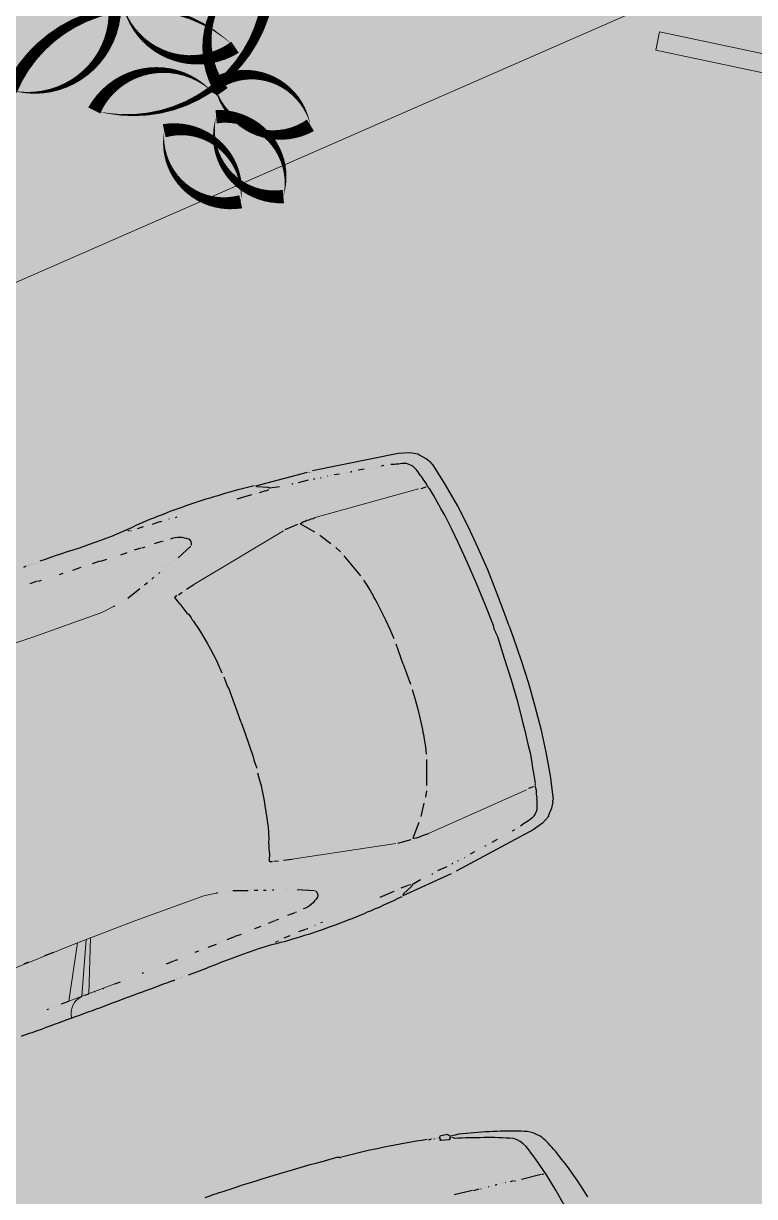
# Model space of a CAD drawing. Header units: metres. Extents: x -45 to 1930, y -347 to 488.
# Drawn here: x 285.501 to 288.226, y -13.645 to -9.276 of the extents above; entities that cross this region are included whole.
import ezdxf

# ---------------------------------------------------------------- set-up
doc = ezdxf.new("R2010")
doc.units = ezdxf.units.M
doc.layers.add('srafa pozemek', color=60, linetype='Continuous')
doc.layers.add('zariz.predmety', color=203, linetype='Continuous')

# ---------------------------------------------------------------- blocks, each defined once
blk = doc.blocks.new('BMW3-PUD')
at = {"lineweight": 0}
for p, q in [((3.3491, 0.5435), (3.7319, 0.6186)), ((3.8595, 0.6254), (4.2578, 0.5956)), ((2.3861, -0.7602), (2.4905, -0.5663)), ((2.4387, -0.7593), (2.5245, -0.5656)), ((2.4664, -0.7589), (2.5425, -0.5652)), ((3.3491, -0.5435), (3.7319, -0.6186)), ((3.8595, -0.6254), (4.2578, -0.5956)), ((2.5694, -0.7572), (2.3861, -0.7602))]:
    blk.add_line(p, q, dxfattribs=at)
for points in [[(2.7751, 0.8182), (2.7781, 0.819), (2.7804, 0.819), (2.7826, 0.819), (2.7849, 0.8191)], [(2.7924, 0.8169), (2.7924, 0.8169)], [(2.7984, 0.8192), (2.7984, 0.8192)], [(2.7984, 0.8162), (2.7984, 0.8162)], [(2.8059, 0.8186), (2.8059, 0.8186)], [(2.8119, 0.8194), (2.8119, 0.8194)], [(2.8127, 0.8164), (2.8127, 0.8164)], [(2.8224, 0.8158), (2.8224, 0.8158)], [(3.686, 0.8133), (3.6702, 0.8146), (3.6552, 0.8167), (3.6394, 0.818), (3.6236, 0.8193), (3.6086, 0.8206), (3.5928, 0.8219), (3.577, 0.8225), (3.5612, 0.8238), (3.5455, 0.8244), (3.5304, 0.8257), (3.5146, 0.8263), (3.4989, 0.8268), (3.4831, 0.8274), (3.4673, 0.828), (3.4516, 0.8285), (3.4365, 0.8284), (3.4208, 0.8289), (3.405, 0.8287), (3.3892, 0.8285), (3.3734, 0.8291), (3.3577, 0.8289), (3.3419, 0.828), (3.3269, 0.8278), (3.3111, 0.8276), (3.2954, 0.8267), (3.2796, 0.8265), (3.2639, 0.8255), (3.2489, 0.8246), (3.2331, 0.8236), (3.2173, 0.8227), (3.2024, 0.821), (3.1866, 0.8201), (3.1648, 0.8183), (3.1431, 0.8166), (3.1213, 0.8156), (3.0988, 0.8153), (3.077, 0.815), (3.0552, 0.8148), (3.0334, 0.8153), (3.0117, 0.815), (2.9899, 0.8155), (2.9681, 0.816), (2.9463, 0.8172), (2.9246, 0.8177), (2.9028, 0.8182), (2.881, 0.8187), (2.86, 0.8185), (2.8382, 0.8189)], [(3.1904, 0.8127), (3.1897, 0.8134), (3.1889, 0.8134), (3.1874, 0.8141), (3.1866, 0.8149)], [(3.195, 0.8119), (3.195, 0.8119), (3.1964, 0.812), (3.1972, 0.812), (3.1979, 0.812)], [(3.2446, 0.8088), (3.2205, 0.81)], [(3.3076, 0.8065), (3.2791, 0.8062)], [(3.3107, 0.8058), (3.3121, 0.8058), (3.3136, 0.8058), (3.3144, 0.8059), (3.3167, 0.8059)], [(3.3452, 0.804), (3.3452, 0.804), (3.346, 0.804), (3.346, 0.804), (3.346, 0.804)], [(3.3693, 0.802), (3.376, 0.8021)], [(3.4174, 0.7988), (3.4174, 0.7988)], [(3.6653, 0.7845), (3.6082, 0.7884)], [(3.7728, 0.7775), (3.7374, 0.7846), (3.7367, 0.7854), (3.7359, 0.7869), (3.7344, 0.7876), (3.7329, 0.7891), (3.6951, 0.8051), (3.6944, 0.8059), (3.6936, 0.8074), (3.6921, 0.8089), (3.692, 0.8111), (3.8897, 0.794)], [(3.8965, 0.791), (3.8965, 0.791), (3.8965, 0.791), (3.8958, 0.791), (3.8958, 0.791), (3.8958, 0.791), (3.8965, 0.791), (3.8965, 0.791), (3.8965, 0.791)], [(3.9033, 0.7896), (3.9033, 0.7896)], [(4.4034, 0), (4.4032, 0.0469), (4.4022, 0.1355), (4.3989, 0.2241), (4.3933, 0.3126), (4.3855, 0.4004), (4.374, 0.4881), (4.3586, 0.5758), (4.3388, 0.6634), (4.3373, 0.6649), (4.3358, 0.6671), (4.335, 0.6694), (4.335, 0.6709), (4.3227, 0.6917), (4.3037, 0.7125), (4.3029, 0.714), (4.3022, 0.7148), (4.3021, 0.7163), (4.3014, 0.717), (4.2727, 0.7325), (4.2312, 0.7447), (3.9093, 0.7919)], [(2.8044, 0.7517), (2.7744, 0.7521)], [(2.8082, 0.7503), (2.821, 0.7504)], [(2.8908, 0.7475), (2.9059, 0.7477)], [(2.9434, 0.7459), (2.9757, 0.7463)], [(2.9825, 0.7456), (2.9825, 0.7456)], [(3.0486, 0.7434), (3.0186, 0.7438)], [(3.6699, 0.7831), (3.6699, 0.7831)], [(3.6856, 0.7832), (3.6856, 0.7832)], [(3.7187, 0.7814), (3.6939, 0.7818)], [(3.7217, 0.7799), (3.7329, 0.7816)], [(3.7773, 0.7768), (3.7773, 0.7768)], [(3.8202, 0.7721), (3.8209, 0.7721), (3.8217, 0.7721), (3.8224, 0.7721), (3.8239, 0.7721)], [(3.8315, 0.77), (3.8315, 0.77)], [(3.8818, 0.7646), (3.8442, 0.7679)], [(3.9067, 0.7604), (3.9059, 0.7603), (3.9044, 0.7611), (3.9036, 0.7618), (3.9021, 0.7618)], [(3.9277, 0.7576), (3.9277, 0.7576), (3.9285, 0.7576), (3.93, 0.7576), (3.9307, 0.7577)], [(3.9382, 0.757), (3.9382, 0.757)], [(3.9555, 0.7549), (3.9555, 0.7549), (3.9563, 0.7549), (3.957, 0.755), (3.957, 0.755)], [(3.9653, 0.7528), (3.9653, 0.7528)], [(3.9984, 0.7472), (3.9796, 0.7507)], [(4.0029, 0.7458), (4.0029, 0.7458)], [(3.0523, 0.7419), (3.0764, 0.7422)], [(3.1312, 0.7391), (3.156, 0.7394)], [(3.2101, 0.7378), (3.1838, 0.7382)], [(3.2146, 0.7363), (3.2266, 0.7365)], [(3.2905, 0.7342), (3.2612, 0.7354)], [(3.295, 0.7335), (3.295, 0.7335), (3.2957, 0.7336), (3.2965, 0.7336), (3.2965, 0.7336)], [(3.391, 0.6844), (3.3931, 0.6904), (3.3938, 0.6972), (3.393, 0.7032), (3.3892, 0.7084), (3.3823, 0.7136), (3.3748, 0.718), (3.3672, 0.7224), (3.3597, 0.726), (3.3514, 0.729), (3.3423, 0.7304), (3.3341, 0.7317), (3.3251, 0.7316)], [(4.0285, 0.7423), (4.0285, 0.7423)], [(4.0413, 0.7402), (4.0428, 0.7402), (4.0435, 0.7402), (4.0451, 0.7402), (4.0458, 0.7402)], [(4.0526, 0.7396), (4.0526, 0.7396)], [(4.0924, 0.7333), (4.0699, 0.7368)], [(4.1165, 0.7291), (4.1165, 0.7291)], [(4.1376, 0.7248), (4.1376, 0.7248)], [(4.1489, 0.7227), (4.1489, 0.7227)], [(4.1654, 0.7207), (4.1564, 0.7221)], [(4.1699, 0.72), (4.1699, 0.72)], [(4.1775, 0.7178), (4.1775, 0.7178)], [(4.3475, 0), (4.3474, 0.005), (4.3495, 0.0215), (4.3462, 0.1056), (4.343, 0.1904), (4.3375, 0.2744), (4.3297, 0.3577), (4.3271, 0.3862), (4.3238, 0.4147), (4.3204, 0.4424), (4.3171, 0.4702), (4.3123, 0.4986), (4.3074, 0.5264), (4.3026, 0.5541), (4.297, 0.5826), (4.2955, 0.5848), (4.2947, 0.5878), (4.2939, 0.59), (4.2924, 0.5923), (4.2922, 0.6028), (4.2899, 0.6133), (4.2867, 0.6237), (4.2843, 0.635), (4.282, 0.6402), (4.2805, 0.6462), (4.2789, 0.6522), (4.2773, 0.6574), (4.275, 0.6641), (4.2727, 0.6701), (4.2703, 0.6761), (4.2665, 0.6821), (4.2627, 0.6865), (4.2581, 0.691), (4.2528, 0.6954), (4.2476, 0.6991), (4.2408, 0.702), (4.2332, 0.7042), (4.2257, 0.7064), (4.2189, 0.7078), (4.2114, 0.7099), (4.2046, 0.7114), (4.1978, 0.7135), (4.1918, 0.7157)], [(4.2969, 0.7155), (4.2969, 0.7155)], [(3.3207, 0.6558), (3.3207, 0.6558)], [(3.3282, 0.6566), (3.3872, 0.6813)], [(3.3369, 0.6807), (3.3369, 0.6807)], [(3.2033, 0.6123), (3.2033, 0.6123)], [(3.2093, 0.6154), (3.219, 0.6193)], [(3.2347, 0.6247), (3.2347, 0.6247)], [(3.2415, 0.6263), (3.2422, 0.6263), (3.243, 0.627), (3.2437, 0.6278), (3.2452, 0.6278)], [(3.2512, 0.6294), (3.2512, 0.6294)], [(3.2622, 0.6475), (3.2622, 0.6475)], [(3.2655, 0.6236), (3.2655, 0.6236)], [(3.2781, 0.6395), (3.2781, 0.6395)], [(3.2886, 0.6434), (3.2886, 0.6434)], [(3.2945, 0.6457), (3.2945, 0.6457)], [(3.3043, 0.6488), (3.3043, 0.6488)], [(3.6922, 0.6129), (3.6922, 0.6129)], [(3.7319, 0.6186), (3.7319, 0.6186)], [(3.7394, 0.6209), (3.7911, 0.6238)], [(3.8398, 0.5749), (3.7987, 0.6217), (3.8047, 0.624), (3.8121, 0.6256), (3.8196, 0.6257), (3.8272, 0.6257), (3.8354, 0.6251), (3.8437, 0.6252), (3.852, 0.6246), (3.8595, 0.6254)], [(3.0724, 0.5709), (3.0724, 0.5709)], [(3.1016, 0.5788), (3.1555, 0.5975)], [(3.1388, 0.6063), (3.1388, 0.6063)], [(3.1421, 0.5823), (3.1421, 0.5823)], [(3.1622, 0.5983), (3.1622, 0.5983)], [(3.1689, 0.6006), (3.1689, 0.6006)], [(3.1764, 0.6037), (3.1891, 0.6084)], [(3.1951, 0.61), (3.1951, 0.61)], [(3.603, 0.5946), (3.603, 0.5946)], [(4.2683, 0.5927), (4.2871, 0.5929)], [(3.2768, 0.4931), (3.266, 0.5214), (3.2675, 0.523), (3.2697, 0.5245), (3.2727, 0.5253), (3.2764, 0.5268)], [(3.2824, 0.5269), (3.2989, 0.5316)], [(3.3109, 0.5347), (3.3109, 0.5347)], [(3.3176, 0.5363), (3.3491, 0.5435)], [(3.8811, 0.513), (3.8535, 0.5562)], [(3.2768, 0.4931), (3.2886, 0.4519), (3.2932, 0.4459), (3.2955, 0.4385), (3.2979, 0.4295), (3.2995, 0.422), (3.3026, 0.4145), (3.3042, 0.4078), (3.3057, 0.401), (3.3073, 0.3935), (3.3129, 0.3688), (3.3176, 0.3448), (3.3224, 0.3209), (3.3265, 0.2962), (3.3298, 0.2722), (3.3331, 0.2482), (3.3349, 0.2234), (3.3367, 0.1986)], [(3.8864, 0.5071), (3.8864, 0.5071)], [(3.8902, 0.4996), (3.8902, 0.4996)], [(3.9056, 0.4727), (3.8941, 0.4937)], [(3.9079, 0.4653), (3.9079, 0.4653)], [(3.9102, 0.46), (3.9102, 0.46)], [(3.9459, 0.3636), (3.9133, 0.4541)], [(3.9491, 0.3516), (3.9491, 0.3516)], [(3.9836, 0.1005), (3.9817, 0.1388), (3.9782, 0.1763), (3.974, 0.2145), (3.969, 0.2535), (3.9674, 0.2633), (3.9658, 0.2722), (3.9649, 0.2805), (3.9626, 0.2887), (3.9609, 0.3037), (3.9577, 0.3179), (3.9546, 0.3314), (3.9514, 0.3449)], [(3.3424, 0), (3.3423, 0.044), (3.3412, 0.1356), (3.3395, 0.1476), (3.3394, 0.1589), (3.3393, 0.1694), (3.3391, 0.1799)], [(3.9834, 0), (3.9846, 0.0795)], [(3.9853, 0.0855), (3.9853, 0.0855)], [(4.4034, 0), (4.4032, -0.0469), (4.4022, -0.1355), (4.3989, -0.2241), (4.3933, -0.3126), (4.3855, -0.4004), (4.374, -0.4881), (4.3586, -0.5758), (4.3388, -0.6634), (4.3373, -0.6649), (4.3358, -0.6671), (4.335, -0.6694), (4.335, -0.6709), (4.3227, -0.6917), (4.3037, -0.7125), (4.3029, -0.714), (4.3022, -0.7148), (4.3021, -0.7163), (4.3014, -0.717), (4.2727, -0.7325), (4.2312, -0.7447), (3.9093, -0.7919)], [(3.9834, 0), (3.9846, -0.0795)], [(3.3424, 0), (3.3423, -0.044), (3.3412, -0.1356), (3.3395, -0.1476), (3.3394, -0.1589), (3.3393, -0.1694), (3.3391, -0.1799)], [(4.3475, 0), (4.3474, -0.005), (4.3495, -0.0215), (4.3462, -0.1056), (4.343, -0.1904), (4.3375, -0.2744), (4.3297, -0.3577), (4.3271, -0.3862), (4.3238, -0.4147), (4.3204, -0.4424), (4.3171, -0.4702), (4.3123, -0.4986), (4.3074, -0.5264), (4.3026, -0.5541), (4.297, -0.5826), (4.2955, -0.5848), (4.2947, -0.5878), (4.2939, -0.59), (4.2924, -0.5923), (4.2922, -0.6028), (4.2899, -0.6133), (4.2867, -0.6237), (4.2843, -0.635), (4.282, -0.6402), (4.2805, -0.6462), (4.2789, -0.6522), (4.2773, -0.6574), (4.275, -0.6641), (4.2727, -0.6701), (4.2703, -0.6761), (4.2665, -0.6821), (4.2627, -0.6865), (4.2581, -0.691), (4.2528, -0.6954), (4.2476, -0.6991), (4.2408, -0.702), (4.2332, -0.7042), (4.2257, -0.7064), (4.2189, -0.7078), (4.2114, -0.7099), (4.2046, -0.7114), (4.1978, -0.7135), (4.1918, -0.7157)], [(3.9853, -0.0855), (3.9853, -0.0855)], [(3.9836, -0.1005), (3.9817, -0.1388), (3.9782, -0.1763), (3.974, -0.2145), (3.969, -0.2535), (3.9674, -0.2633), (3.9658, -0.2722), (3.9649, -0.2805), (3.9626, -0.2887), (3.9609, -0.3037), (3.9577, -0.3179), (3.9546, -0.3314), (3.9514, -0.3449)], [(3.2768, -0.4931), (3.2886, -0.4519), (3.2932, -0.4459), (3.2955, -0.4385), (3.2979, -0.4295), (3.2995, -0.422), (3.3026, -0.4145), (3.3042, -0.4078), (3.3057, -0.401), (3.3073, -0.3935), (3.3129, -0.3688), (3.3176, -0.3448), (3.3224, -0.3209), (3.3265, -0.2962), (3.3298, -0.2722), (3.3331, -0.2482), (3.3349, -0.2234), (3.3367, -0.1986)], [(3.9459, -0.3636), (3.9133, -0.4541)], [(3.9491, -0.3516), (3.9491, -0.3516)], [(3.9056, -0.4727), (3.8941, -0.4937)], [(3.9079, -0.4653), (3.9079, -0.4653)], [(3.9102, -0.46), (3.9102, -0.46)], [(3.2768, -0.4931), (3.266, -0.5214), (3.2675, -0.523), (3.2697, -0.5245), (3.2727, -0.5253), (3.2764, -0.5268)], [(3.8811, -0.513), (3.8535, -0.5562)], [(3.8864, -0.5071), (3.8864, -0.5071)], [(3.8902, -0.4996), (3.8902, -0.4996)], [(3.2824, -0.5269), (3.2989, -0.5316)], [(3.3109, -0.5347), (3.3109, -0.5347)], [(3.3176, -0.5363), (3.3491, -0.5435)], [(2.2922, -0.5721), (2.2757, -0.5734)], [(2.2845, -0.5893), (2.2845, -0.5893)], [(2.3936, -0.5703), (2.3583, -0.5699)], [(3.0724, -0.5709), (3.0724, -0.5709)], [(3.1016, -0.5788), (3.1555, -0.5975)], [(3.1388, -0.6063), (3.1388, -0.6063)], [(3.1421, -0.5823), (3.1421, -0.5823)], [(3.1622, -0.5983), (3.1622, -0.5983)], [(3.1689, -0.6006), (3.1689, -0.6006)], [(3.1764, -0.6037), (3.1891, -0.6084)], [(3.1951, -0.61), (3.1951, -0.61)], [(3.603, -0.5946), (3.603, -0.5946)], [(3.8398, -0.5749), (3.7987, -0.6217), (3.8047, -0.624), (3.8121, -0.6256), (3.8196, -0.6257), (3.8272, -0.6257), (3.8354, -0.6251), (3.8437, -0.6252), (3.852, -0.6246), (3.8595, -0.6254)], [(4.2683, -0.5927), (4.2871, -0.5929)], [(3.2033, -0.6123), (3.2033, -0.6123)], [(3.2093, -0.6154), (3.219, -0.6193)], [(3.2347, -0.6247), (3.2347, -0.6247)], [(3.2415, -0.6263), (3.2422, -0.6263), (3.243, -0.627), (3.2437, -0.6278), (3.2452, -0.6278)], [(3.2512, -0.6294), (3.2512, -0.6294)], [(3.2622, -0.6475), (3.2622, -0.6475)], [(3.2655, -0.6236), (3.2655, -0.6236)], [(3.2781, -0.6395), (3.2781, -0.6395)], [(3.2886, -0.6434), (3.2886, -0.6434)], [(3.2945, -0.6457), (3.2945, -0.6457)], [(3.3043, -0.6488), (3.3043, -0.6488)], [(3.6922, -0.6129), (3.6922, -0.6129)], [(3.7319, -0.6186), (3.7319, -0.6186)], [(3.7394, -0.6209), (3.7911, -0.6238)], [(3.3207, -0.6558), (3.3207, -0.6558)], [(3.391, -0.6844), (3.3931, -0.6904), (3.3938, -0.6972), (3.393, -0.7032), (3.3892, -0.7084), (3.3823, -0.7136), (3.3748, -0.718), (3.3672, -0.7224), (3.3597, -0.726), (3.3514, -0.729), (3.3423, -0.7304), (3.3341, -0.7317), (3.3251, -0.7316)], [(3.3282, -0.6566), (3.3872, -0.6813)], [(3.3369, -0.6807), (3.3369, -0.6807)], [(3.0523, -0.7419), (3.0764, -0.7422)], [(3.1312, -0.7391), (3.156, -0.7394)], [(3.2101, -0.7378), (3.1838, -0.7382)], [(3.2146, -0.7363), (3.2266, -0.7365)], [(3.2905, -0.7342), (3.2612, -0.7354)], [(3.295, -0.7335), (3.295, -0.7335), (3.2957, -0.7336), (3.2965, -0.7336), (3.2965, -0.7336)], [(4.0285, -0.7423), (4.0285, -0.7423)], [(4.0413, -0.7402), (4.0428, -0.7402), (4.0435, -0.7402), (4.0451, -0.7402), (4.0458, -0.7402)], [(4.0526, -0.7396), (4.0526, -0.7396)], [(4.0924, -0.7333), (4.0699, -0.7368)], [(4.1165, -0.7291), (4.1165, -0.7291)], [(4.1376, -0.7248), (4.1376, -0.7248)], [(4.1489, -0.7227), (4.1489, -0.7227)], [(4.1654, -0.7207), (4.1564, -0.7221)], [(4.1699, -0.72), (4.1699, -0.72)], [(4.1775, -0.7178), (4.1775, -0.7178)], [(4.2969, -0.7155), (4.2969, -0.7155)], [(2.2997, -0.7614), (2.3065, -0.7615)], [(2.3223, -0.7617), (2.3223, -0.7617)], [(2.332, -0.7604), (2.332, -0.7604)], [(2.3538, -0.7606), (2.3538, -0.7606)], [(2.3576, -0.7599), (2.3861, -0.7602)], [(2.4499, -0.7587), (2.4664, -0.7589)], [(2.489, -0.7592), (2.489, -0.7592), (2.4905, -0.7592), (2.4912, -0.7592), (2.4912, -0.7592)], [(2.4987, -0.7586), (2.4987, -0.7586)], [(2.5228, -0.7589), (2.5228, -0.7589), (2.5243, -0.7589), (2.525, -0.7589), (2.525, -0.7589)], [(2.5694, -0.7572), (2.5926, -0.7574)], [(2.5987, -0.7553), (2.5987, -0.7553)], [(2.6114, -0.7577), (2.6114, -0.7577)], [(2.679, -0.754), (2.6805, -0.754), (2.6813, -0.754), (2.6828, -0.754), (2.6843, -0.754)], [(2.8044, -0.7517), (2.7744, -0.7521)], [(2.8082, -0.7503), (2.821, -0.7504)], [(2.8908, -0.7475), (2.9059, -0.7477)], [(2.9434, -0.7459), (2.9757, -0.7463)], [(2.9825, -0.7456), (2.9825, -0.7456)], [(3.0486, -0.7434), (3.0186, -0.7438)], [(3.6653, -0.7845), (3.6082, -0.7884)], [(3.6699, -0.7831), (3.6699, -0.7831)], [(3.6856, -0.7832), (3.6856, -0.7832)], [(3.7728, -0.7775), (3.7374, -0.7846), (3.7367, -0.7854), (3.7359, -0.7869), (3.7344, -0.7876), (3.7329, -0.7891), (3.6951, -0.8051), (3.6944, -0.8059), (3.6936, -0.8074), (3.6921, -0.8089), (3.692, -0.8111), (3.8897, -0.794)], [(3.7187, -0.7814), (3.6939, -0.7818)], [(3.7217, -0.7799), (3.7329, -0.7816)], [(3.7773, -0.7768), (3.7773, -0.7768)], [(3.8202, -0.7721), (3.8209, -0.7721), (3.8217, -0.7721), (3.8224, -0.7721), (3.8239, -0.7721)], [(3.8315, -0.77), (3.8315, -0.77)], [(3.8818, -0.7646), (3.8442, -0.7679)], [(3.9067, -0.7604), (3.9059, -0.7603), (3.9044, -0.7611), (3.9036, -0.7618), (3.9021, -0.7618)], [(3.9277, -0.7576), (3.9277, -0.7576), (3.9285, -0.7576), (3.93, -0.7576), (3.9307, -0.7577)], [(3.9382, -0.757), (3.9382, -0.757)], [(3.9555, -0.7549), (3.9555, -0.7549), (3.9563, -0.7549), (3.957, -0.755), (3.957, -0.755)], [(3.9653, -0.7528), (3.9653, -0.7528)], [(3.9984, -0.7472), (3.9796, -0.7507)], [(4.0029, -0.7458), (4.0029, -0.7458)], [(2.7721, -0.8189), (2.7556, -0.8195), (2.7391, -0.8193), (2.7225, -0.8198), (2.7053, -0.8196), (2.6887, -0.8202), (2.6722, -0.82), (2.6557, -0.8205), (2.6392, -0.8203), (2.6226, -0.8209), (2.6054, -0.8207), (2.5889, -0.8212), (2.5724, -0.821), (2.5558, -0.8216), (2.5393, -0.8214), (2.522, -0.8219), (2.5055, -0.8217), (2.489, -0.8223), (2.4725, -0.8221), (2.4559, -0.8226), (2.4387, -0.8224), (2.4221, -0.823), (2.4056, -0.8228), (2.3891, -0.8226), (2.3718, -0.8232), (2.3553, -0.823), (2.3388, -0.8235), (2.3215, -0.8233), (2.305, -0.8231), (2.2885, -0.8236), (2.272, -0.8234), (2.2547, -0.824), (2.2382, -0.8238), (2.2276, -0.8237), (2.2171, -0.8236), (2.2059, -0.8234), (2.1954, -0.8233), (2.1848, -0.8232), (2.1743, -0.8238)], [(2.7751, -0.8182), (2.7781, -0.819), (2.7804, -0.819), (2.7826, -0.819), (2.7849, -0.8191)], [(2.7924, -0.8169), (2.7924, -0.8169)], [(2.7984, -0.8162), (2.7984, -0.8162)], [(2.7984, -0.8192), (2.7984, -0.8192)], [(2.8059, -0.8186), (2.8059, -0.8186)], [(2.8119, -0.8194), (2.8119, -0.8194)], [(2.8127, -0.8164), (2.8127, -0.8164)], [(2.8224, -0.8158), (2.8224, -0.8158)], [(3.686, -0.8133), (3.6702, -0.8146), (3.6552, -0.8167), (3.6394, -0.818), (3.6236, -0.8193), (3.6086, -0.8206), (3.5928, -0.8219), (3.577, -0.8225), (3.5612, -0.8238), (3.5455, -0.8244), (3.5304, -0.8257), (3.5146, -0.8263), (3.4989, -0.8268), (3.4831, -0.8274), (3.4673, -0.828), (3.4516, -0.8285), (3.4365, -0.8284), (3.4208, -0.8289), (3.405, -0.8287), (3.3892, -0.8285), (3.3734, -0.8291), (3.3577, -0.8289), (3.3419, -0.828), (3.3269, -0.8278), (3.3111, -0.8276), (3.2954, -0.8267), (3.2796, -0.8265), (3.2639, -0.8255), (3.2489, -0.8246), (3.2331, -0.8236), (3.2173, -0.8227), (3.2024, -0.821), (3.1866, -0.8201), (3.1648, -0.8183), (3.1431, -0.8166), (3.1213, -0.8156), (3.0988, -0.8153), (3.077, -0.815), (3.0552, -0.8148), (3.0334, -0.8153), (3.0117, -0.815), (2.9899, -0.8155), (2.9681, -0.816), (2.9463, -0.8172), (2.9246, -0.8177), (2.9028, -0.8182), (2.881, -0.8187), (2.86, -0.8185), (2.8382, -0.8189)], [(3.1904, -0.8127), (3.1897, -0.8134), (3.1889, -0.8134), (3.1874, -0.8141), (3.1866, -0.8149)], [(3.195, -0.8119), (3.195, -0.8119), (3.1964, -0.812), (3.1972, -0.812), (3.1979, -0.812)], [(3.2446, -0.8088), (3.2205, -0.81)], [(3.3076, -0.8065), (3.2791, -0.8062)], [(3.3107, -0.8058), (3.3121, -0.8058), (3.3136, -0.8058), (3.3144, -0.8059), (3.3167, -0.8059)], [(3.3452, -0.804), (3.3452, -0.804), (3.346, -0.804), (3.346, -0.804), (3.346, -0.804)], [(3.3693, -0.802), (3.376, -0.8021)], [(3.4174, -0.7988), (3.4174, -0.7988)], [(3.8965, -0.791), (3.8965, -0.791), (3.8965, -0.791), (3.8958, -0.791), (3.8958, -0.791), (3.8958, -0.791), (3.8965, -0.791), (3.8965, -0.791), (3.8965, -0.791)], [(3.9033, -0.7896), (3.9033, -0.7896)]]:
    blk.add_lwpolyline(points)
for points in [[(2.1773, 0.5775), (2.4905, 0.5663), (2.7189, 0.5615), (2.9922, 0.561), (3.0454, 0.5676), (3.0447, 0.5676), (3.0432, 0.5676), (3.0424, 0.5668), (3.0409, 0.5668)], [(2.1773, -0.5775), (2.4905, -0.5663), (2.7189, -0.5615), (2.9922, -0.561), (3.0454, -0.5676), (3.0447, -0.5676), (3.0432, -0.5676), (3.0424, -0.5668), (3.0409, -0.5668)]]:
    blk.add_lwpolyline(points, dxfattribs=at)
blk.add_arc((2.4455, -0.8293), 0.0702, 95.5803, 174.9135, dxfattribs=at)
blk = doc.blocks.new('BMW8-PUD')
for p, q in [((3.3761, 0.9447), (3.3916, 0.9456)), ((3.3916, 0.9456), (3.4014, 0.9457)), ((3.4014, 0.9457), (3.412, 0.9458)), ((3.412, 0.9458), (3.4217, 0.9459)), ((3.4217, 0.9459), (3.4315, 0.946)), ((3.4315, 0.946), (3.4413, 0.9453)), ((3.4413, 0.9453), (3.4511, 0.9453)), ((3.4511, 0.9453), (3.4608, 0.9454)), ((3.4608, 0.9454), (3.4706, 0.9455)), ((3.4706, 0.9455), (3.4975, 0.9458)), ((3.4975, 0.9458), (3.5235, 0.946)), ((3.5235, 0.946), (3.5504, 0.9454)), ((3.5504, 0.9454), (3.5765, 0.9448)), ((3.5765, 0.9448), (3.6033, 0.9451)), ((3.6033, 0.9451), (3.6294, 0.9445)), ((3.6294, 0.9445), (3.6555, 0.9439)), ((3.6555, 0.9439), (3.6816, 0.9425)), ((3.6816, 0.9425), (3.7084, 0.942)), ((3.7084, 0.942), (3.7345, 0.9414)), ((3.7345, 0.9414), (3.7606, 0.94)), ((3.7606, 0.94), (3.7866, 0.9394)), ((3.7866, 0.9394), (3.8127, 0.938)), ((3.8127, 0.938), (3.838, 0.9366)), ((3.838, 0.9366), (3.864, 0.936)), ((3.864, 0.936), (3.8901, 0.9346)), ((3.8901, 0.9346), (3.8918, 0.9338)), ((3.8918, 0.9338), (3.8934, 0.933)), ((3.8934, 0.933), (3.8958, 0.9322)), ((3.8958, 0.9322), (3.8983, 0.9323)), ((3.8983, 0.9323), (3.8999, 0.9315)), ((3.8999, 0.9315), (3.9007, 0.9306)), ((3.9007, 0.9306), (3.9007, 0.929)), ((3.9007, 0.929), (3.9016, 0.9266)), ((3.9008, 0.9184), (3.9008, 0.9184)), ((3.9268, 0.9284), (3.9064, 0.9299)), ((3.9472, 0.927), (3.9268, 0.9284)), ((3.9676, 0.9255), (3.9472, 0.927)), ((3.9879, 0.9233), (3.9676, 0.9255)), ((4.0075, 0.9218), (3.9879, 0.9233)), ((4.0279, 0.9196), (4.0075, 0.9218)), ((4.0482, 0.9173), (4.0279, 0.9196)), ((4.0686, 0.9151), (4.0482, 0.9173)), ((4.089, 0.9128), (4.0686, 0.9151)), ((4.1086, 0.9105), (4.089, 0.9128)), ((4.129, 0.9074), (4.1086, 0.9105)), ((4.1493, 0.9052), (4.129, 0.9074)), ((4.1697, 0.9021), (4.1493, 0.9052)), ((4.1893, 0.899), (4.1697, 0.9021)), ((4.2097, 0.8952), (4.1893, 0.899)), ((4.2301, 0.8921), (4.2097, 0.8952)), ((4.2342, 0.8913), (4.2358, 0.8905)), ((4.2358, 0.8905), (4.2383, 0.8897)), ((4.2383, 0.8897), (4.2407, 0.8889)), ((4.2407, 0.8889), (4.244, 0.889)), ((4.2431, 0.8898), (4.2423, 0.8897)), ((4.2423, 0.8897), (4.2423, 0.8897)), ((4.244, 0.889), (4.2431, 0.8898)), ((4.244, 0.889), (4.244, 0.889)), ((4.2472, 0.889), (4.2472, 0.889)), ((4.2505, 0.889), (4.2505, 0.889)), ((4.2546, 0.8866), (4.2546, 0.8866)), ((4.2546, 0.8866), (4.2562, 0.8866)), ((4.2562, 0.8866), (4.257, 0.8858)), ((4.257, 0.8858), (4.257, 0.8858)), ((4.2603, 0.8858), (4.2603, 0.8858)), ((4.2652, 0.8859), (4.2652, 0.8859)), ((4.2684, 0.8859), (4.2684, 0.8859)), ((4.2684, 0.8843), (4.2684, 0.8843)), ((4.2749, 0.8852), (4.2741, 0.8843)), ((4.2741, 0.8843), (4.2774, 0.877)), ((4.2758, 0.886), (4.2749, 0.8852)), ((4.2767, 0.8746), (4.275, 0.8738)), ((4.275, 0.8738), (4.275, 0.8746)), ((4.275, 0.8746), (4.3085, 0.8667)), ((4.2766, 0.886), (4.2758, 0.886)), ((4.2774, 0.886), (4.2766, 0.886)), ((4.2775, 0.8762), (4.2767, 0.8746)), ((4.2782, 0.8876), (4.2774, 0.886)), ((4.2774, 0.877), (4.2775, 0.8762)), ((4.279, 0.8884), (4.2782, 0.8876)), ((4.279, 0.8901), (4.279, 0.8893)), ((4.3059, 0.887), (4.279, 0.8901)), ((4.279, 0.8893), (4.279, 0.8884)), ((4.3091, 0.8838), (4.3059, 0.887)), ((4.3124, 0.8806), (4.3091, 0.8838)), ((4.3149, 0.8774), (4.3124, 0.8806)), ((4.3158, 0.8741), (4.3149, 0.8774)), ((4.3149, 0.8733), (4.3158, 0.8741)), ((4.3337, 0.8759), (4.3198, 0.8774)), ((4.3475, 0.8744), (4.3337, 0.8759)), ((4.3614, 0.8713), (4.3475, 0.8744)), ((4.3085, 0.8667), (4.3093, 0.8676)), ((4.3093, 0.8676), (4.3101, 0.8676)), ((4.3101, 0.8676), (4.3118, 0.8676)), ((4.3117, 0.8708), (4.3117, 0.8725)), ((4.3117, 0.8725), (4.3125, 0.8725)), ((4.3117, 0.87), (4.3117, 0.8708)), ((4.3117, 0.8692), (4.3117, 0.87)), ((4.3126, 0.8684), (4.3117, 0.8692)), ((4.3118, 0.8676), (4.3126, 0.8684)), ((4.3125, 0.8725), (4.3142, 0.8725)), ((4.3142, 0.8725), (4.3149, 0.8733)), ((4.3289, 0.8645), (4.3199, 0.8717)), ((4.342, 0.8605), (4.3289, 0.8645)), ((4.355, 0.8574), (4.342, 0.8605)), ((4.3681, 0.8534), (4.355, 0.8574)), ((4.3753, 0.869), (4.3614, 0.8713)), ((4.3803, 0.8494), (4.3681, 0.8534)), ((4.3892, 0.865), (4.3753, 0.869)), ((4.3934, 0.8455), (4.3803, 0.8494)), ((4.403, 0.8619), (4.3892, 0.865)), ((4.4064, 0.8415), (4.3934, 0.8455)), ((4.4169, 0.8588), (4.403, 0.8619)), ((4.4195, 0.8376), (4.4064, 0.8415)), ((4.4316, 0.8556), (4.4169, 0.8588)), ((4.4326, 0.8336), (4.4195, 0.8376)), ((4.4455, 0.8517), (4.4316, 0.8556)), ((4.4457, 0.8297), (4.4326, 0.8336)), ((4.4585, 0.8477), (4.4455, 0.8517)), ((4.4724, 0.8446), (4.4585, 0.8477)), ((4.4863, 0.8406), (4.4724, 0.8446)), ((4.4993, 0.8367), (4.4863, 0.8406)), ((4.5132, 0.8327), (4.4993, 0.8367)), ((4.5263, 0.828), (4.5132, 0.8327)), ((4.4587, 0.8249), (4.4457, 0.8297)), ((4.4718, 0.8209), (4.4587, 0.8249)), ((4.4849, 0.8162), (4.4718, 0.8209)), ((4.4979, 0.8114), (4.4849, 0.8162)), ((4.511, 0.8059), (4.4979, 0.8114)), ((4.5233, 0.8011), (4.511, 0.8059)), ((4.5363, 0.7955), (4.5233, 0.8011)), ((4.5402, 0.824), (4.5263, 0.828)), ((4.5478, 0.7874), (4.5363, 0.7955)), ((4.55, 0.82), (4.5402, 0.824)), ((4.5569, 0.7777), (4.5478, 0.7874)), ((4.5606, 0.8169), (4.55, 0.82)), ((4.572, 0.8129), (4.5606, 0.8169)), ((4.5827, 0.8089), (4.572, 0.8129)), ((4.5933, 0.805), (4.5827, 0.8089)), ((4.6031, 0.7993), (4.5933, 0.805)), ((4.6129, 0.7937), (4.6031, 0.7993)), ((4.6211, 0.7857), (4.6129, 0.7937)), ((4.5651, 0.7656), (4.5569, 0.7777)), ((4.5718, 0.7526), (4.5651, 0.7656)), ((4.5776, 0.738), (4.5718, 0.7526)), ((4.6252, 0.7816), (4.6211, 0.7857)), ((4.6302, 0.7776), (4.6252, 0.7816)), ((4.6343, 0.7736), (4.6302, 0.7776)), ((4.6384, 0.7679), (4.6343, 0.7736)), ((4.6426, 0.7606), (4.6384, 0.7679)), ((4.6467, 0.7533), (4.6426, 0.7606)), ((4.6508, 0.7452), (4.6467, 0.7533)), ((4.655, 0.7379), (4.6508, 0.7452)), ((4.5826, 0.7234), (4.5776, 0.738)), ((4.5876, 0.7088), (4.5826, 0.7234)), ((4.5926, 0.6942), (4.5876, 0.7088)), ((4.6591, 0.729), (4.655, 0.7379)), ((4.6625, 0.7209), (4.6591, 0.729)), ((4.6666, 0.712), (4.6625, 0.7209)), ((4.6708, 0.703), (4.6666, 0.712)), ((4.6774, 0.6844), (4.6708, 0.703)), ((4.3316, 0.6593), (4.2606, 0.6651)), ((4.3364, 0.6577), (4.3568, 0.6579)), ((4.3641, 0.6555), (4.3633, 0.6555)), ((4.3633, 0.6555), (4.3633, 0.6555)), ((4.3633, 0.6555), (4.3633, 0.6555)), ((4.3633, 0.6555), (4.3641, 0.6555)), ((4.3641, 0.6555), (4.3641, 0.6555)), ((4.3641, 0.6555), (4.3641, 0.6555)), ((4.3641, 0.6555), (4.3641, 0.6555)), ((4.3641, 0.6555), (4.3641, 0.6555)), ((4.3813, 0.6557), (4.3813, 0.6557)), ((4.6111, 0.6292), (4.5926, 0.6942)), ((4.6841, 0.6657), (4.6774, 0.6844)), ((4.6908, 0.647), (4.6841, 0.6657)), ((4.3919, 0.6541), (4.3919, 0.6541)), ((4.3919, 0.6541), (4.3927, 0.6541)), ((4.3927, 0.6541), (4.3943, 0.6541)), ((4.3943, 0.6541), (4.3951, 0.6541)), ((4.4196, 0.6519), (4.4179, 0.6519)), ((4.4212, 0.6519), (4.4196, 0.6519)), ((4.422, 0.6519), (4.4212, 0.6519)), ((4.4236, 0.6519), (4.422, 0.6519)), ((4.4277, 0.6495), (4.4277, 0.6495)), ((4.4424, 0.6497), (4.4424, 0.6497)), ((4.4505, 0.6497), (4.4505, 0.6497)), ((4.4579, 0.649), (4.4571, 0.649)), ((4.4571, 0.649), (4.4571, 0.649)), ((4.4571, 0.649), (4.4571, 0.649)), ((4.4571, 0.649), (4.4579, 0.649)), ((4.4587, 0.649), (4.4579, 0.649)), ((4.4579, 0.649), (4.4587, 0.649)), ((4.4587, 0.649), (4.4587, 0.649)), ((4.4587, 0.649), (4.4587, 0.649)), ((4.4864, 0.646), (4.4742, 0.6467)), ((4.4913, 0.6444), (4.4913, 0.6444)), ((4.4913, 0.6444), (4.4929, 0.6444)), ((4.4929, 0.6444), (4.4937, 0.6444)), ((4.4937, 0.6444), (4.4946, 0.6444)), ((4.5932, 0.6364), (4.5174, 0.6422)), ((4.5964, 0.6356), (4.5981, 0.6356)), ((4.5981, 0.6356), (4.5997, 0.6356)), ((4.5997, 0.6356), (4.6005, 0.6356)), ((4.6005, 0.6356), (4.6029, 0.6356)), ((4.6272, 0.5634), (4.6111, 0.6292)), ((4.6975, 0.6283), (4.6908, 0.647)), ((4.7034, 0.6097), (4.6975, 0.6283)), ((4.7092, 0.5902), (4.7034, 0.6097)), ((4.7151, 0.5707), (4.7092, 0.5902)), ((4.721, 0.5504), (4.7151, 0.5707)), ((4.64, 0.4967), (4.6272, 0.5634)), ((4.7244, 0.5349), (4.721, 0.5504)), ((4.7286, 0.5195), (4.7244, 0.5349)), ((4.732, 0.5032), (4.7286, 0.5195))]:
    blk.add_line(p, q)

msp = doc.modelspace()

# ---------------------------------------------------------------- hatches: boundary and pattern name
at = {"layer": 'srafa pozemek', "linetype": 'Continuous', "lineweight": 0}
h = msp.add_hatch(color=256, dxfattribs=at)
h.paths.add_polyline_path([(276.396756, -6.461814), (304.224323, -12.356896), (304.738556, -12.431053), (319.972339, -47.086498), (316.157232, -48.53174), (306.539377, -52.495263), (291.298899, -58.147889), (286.487939, -43.14322), (283.67829, -30.994972), (281.535834, -22.100834), (277.940623, -10.266371)])
h.paths.add_polyline_path([(288.633542, -16.395366), (300.954108, -17.24279), (308.305379, -34.058251), (298.409693, -38.384381), (289.005074, -16.872046), (288.836865, -16.86045)], flags=16)

# ---------------------------------------------------------------- linework, layer by layer
at = {"linetype": 'Continuous', "lineweight": 0}
msp.add_line((287.865835, -9.19359), (280.71051, -12.321707), dxfattribs=at)
msp.add_lwpolyline([(293.941534, -10.661518), (287.857771, -9.375103), (287.872253, -9.306617), (293.956016, -10.593032)], close=True, dxfattribs=at)
at = {"layer": 'zariz.predmety', "color": 253, "linetype": 'Continuous', "ltscale": 0.001}
for points in [[(286.416314, -9.050967, 0, 0, 0.52056705), (286.416314, -9.050967, 0, 0.05, 0.52056705), (286.241485, -9.530948, 0, 0.05, 0.52056705), (286.210261, -9.536312, 0, 0.05, 0.52056705), (285.764737, -9.599998, 0, 0.05, 0.52056705), (286.416314, -9.050967, 0.05, 0.05, 0)], [(285.452829, -9.524403, 0, 0, 0.52056705), (285.452829, -9.524403, 0, 0.05, 0.52056705), (285.840282, -9.191496, 0, 0.05, 0.52056705), (285.870133, -9.202107, 0, 0.05, 0.52056705), (286.289781, -9.36472, 0, 0.05, 0.52056705), (285.452829, -9.524403, 0.05, 0.05, 0)], [(286.570693, -9.655209, 0, 0, 0.52056705), (286.570693, -9.655209, 0, 0.05, 0.52056705), (286.212868, -9.502669, 0, 0.05, 0.52056705), (286.570693, -9.655209, 0.05, 0.05, 0)], [(286.219291, -9.623069, 0, 0, 0.52056705), (286.219291, -9.623069, 0, 0.05, 0.52056705), (286.469893, -9.920569, 0, 0.05, 0.52056705), (286.219291, -9.623069, 0.05, 0.05, 0)], [(286.310942, -9.939947, 0, 0, 0.52056705), (286.310942, -9.939947, 0, 0.05, 0.52056705), (286.025676, -9.675502, 0, 0.05, 0.52056705), (286.310942, -9.939947, 0.05, 0.05, 0)]]:
    msp.add_lwpolyline(points, format="xyseb", close=True, dxfattribs=at)

# ---------------------------------------------------------------- block references
at = {"linetype": 'Continuous', "lineweight": 0}
for name, p, rotation in [('BMW3-PUD', (283.167311, -13.009113), 19.75740183135024), ('BMW8-PUD', (283.264077, -15.597594), 18.13706455039149)]:
    msp.add_blockref(name, p, dxfattribs=dict(at, rotation=rotation))

doc.saveas('drawing.dxf')
